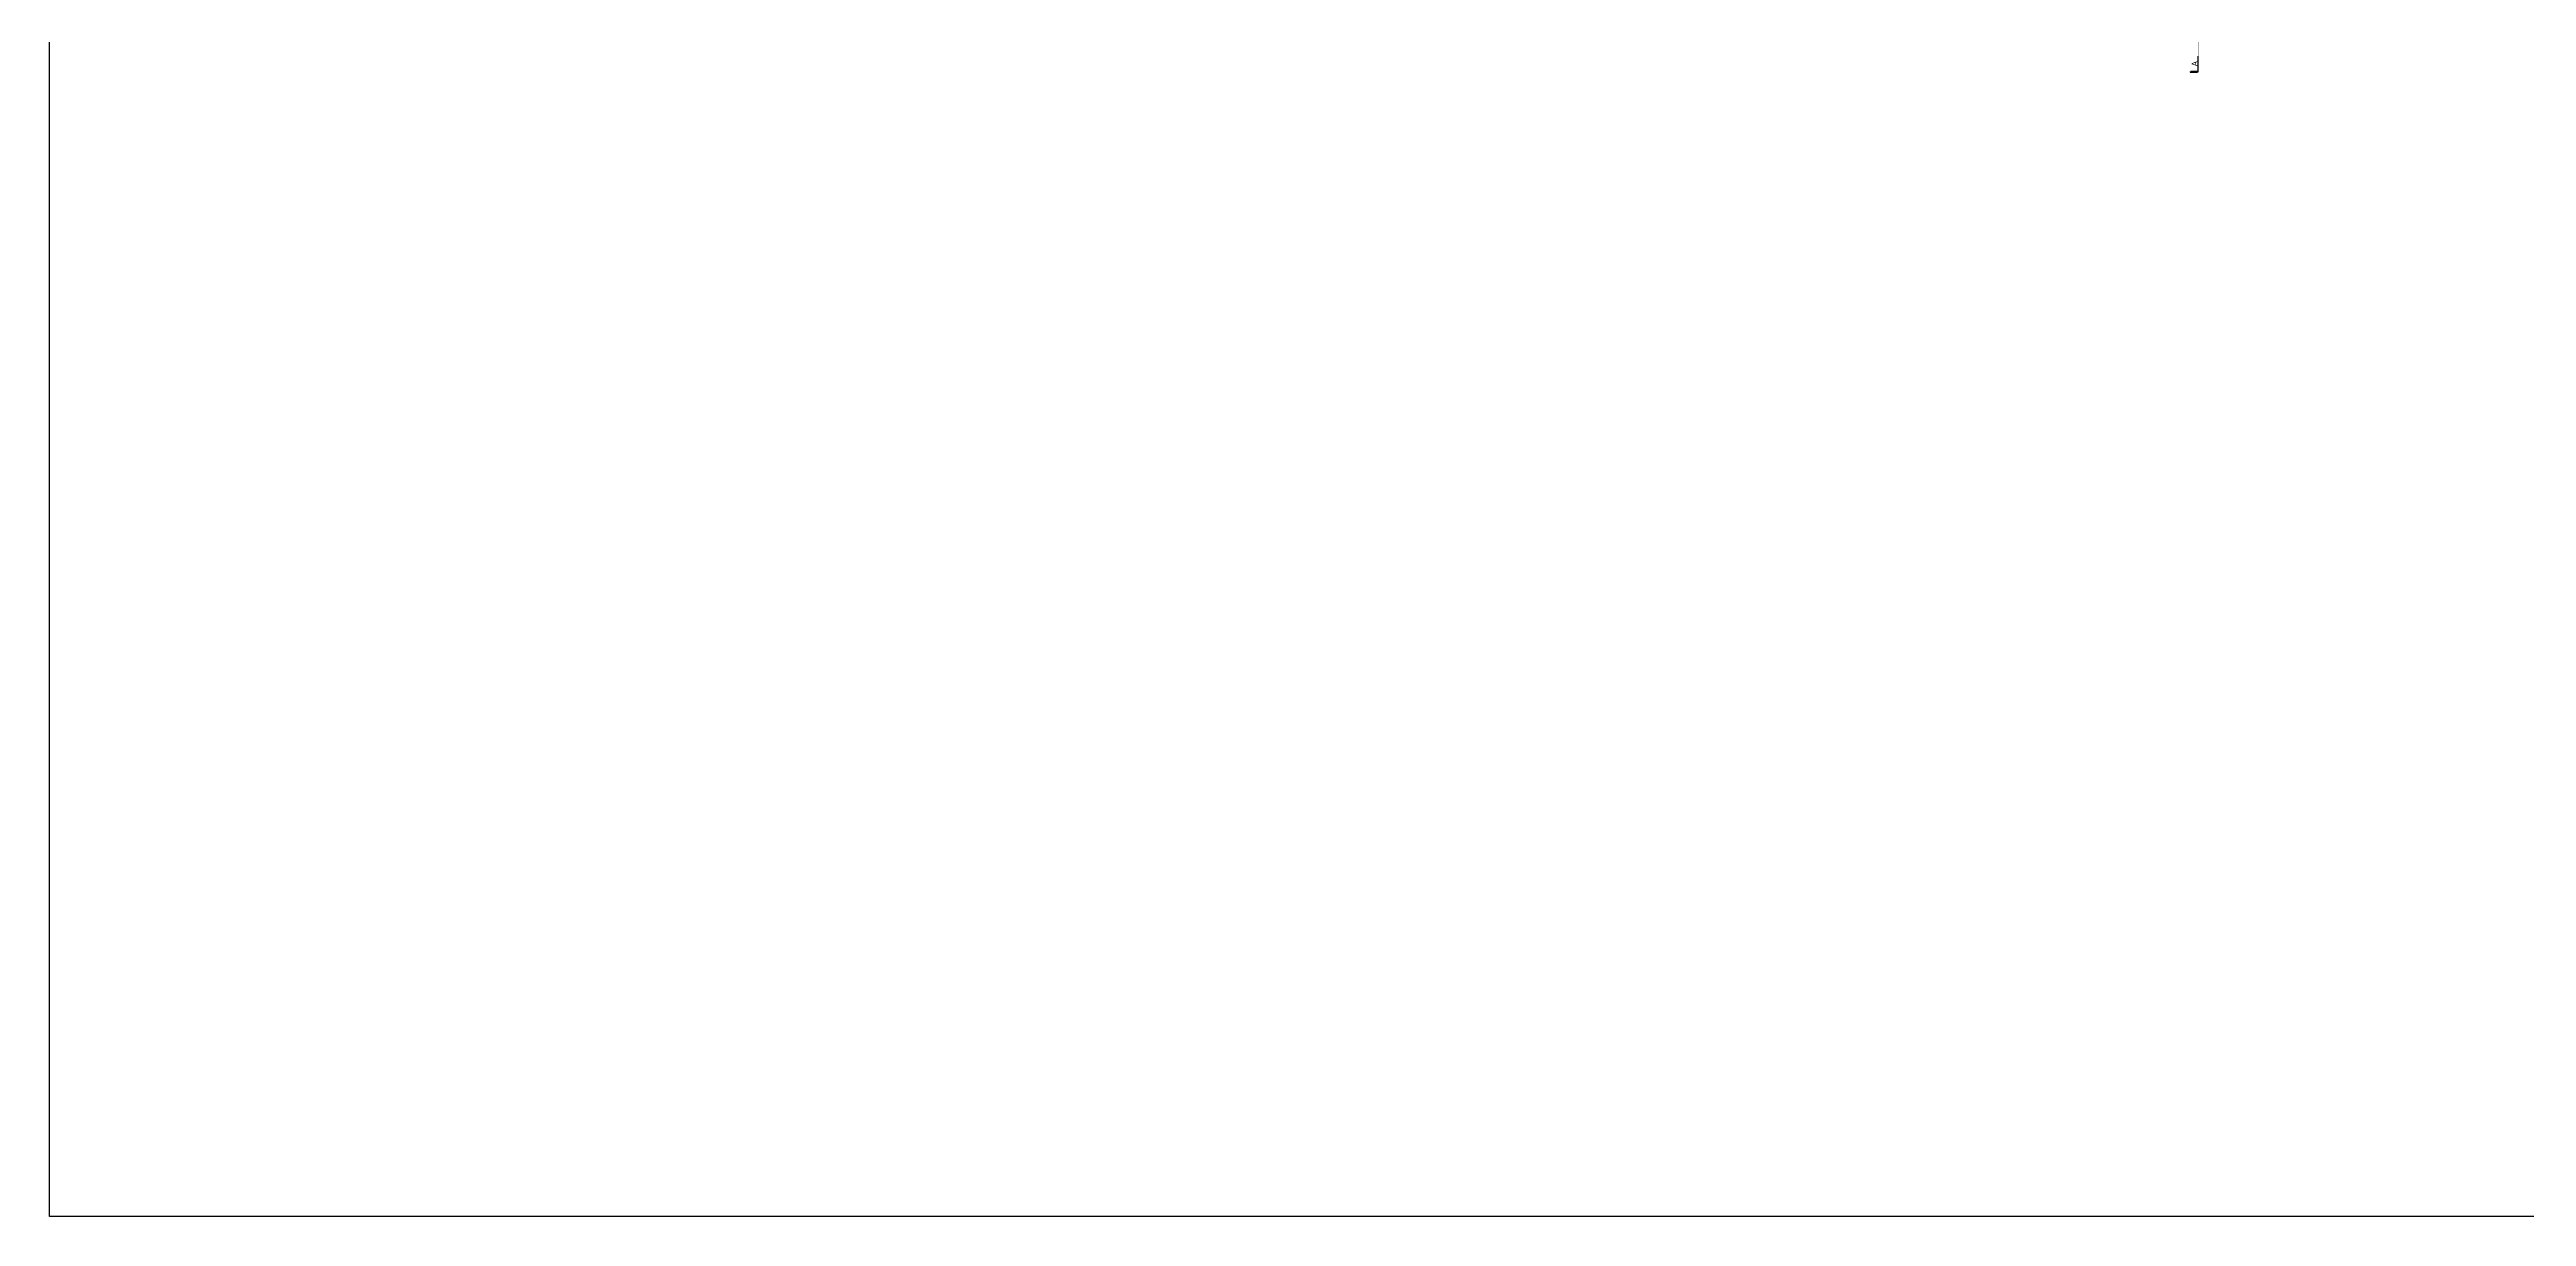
# Model space of a CAD drawing. Header units: metres. Extents: x 493 to 630, y -132 to -15.
# Drawn here: x 493.1 to 576, y -132.5 to -93.4 of the extents above; entities that cross this region are included whole.
import ezdxf

# ---------------------------------------------------------------- set-up
doc = ezdxf.new("R2010")
doc.units = ezdxf.units.M
doc.header["$MEASUREMENT"] = 0
doc.linetypes.add('HIDDEN', pattern=[0.375, 0.25, -0.125])
doc.linetypes.add('HIDDEN2', pattern=[0.1875, 0.125, -0.0625])
doc.layers.add('a_neplotabil', color=7, linetype='Continuous', plot=False)
doc.layers.add('a_punctat', color=40, linetype='HIDDEN2')
doc.layers.add('a_sectiuni', color=9, linetype='HIDDEN')
doc.styles.get("Standard").update_dxf_attribs({"font": 'ARIALN.TTF'})

# ---------------------------------------------------------------- blocks, each defined once
blk = doc.blocks.new('SECTIUNE')
at = {"layer": 'a_sectiuni'}
blk.add_hatch(color=256, dxfattribs=at).paths.add_polyline_path([(0, 0), (0.028, 0), (0.028, 0.273), (0, 0.273)])
blk.add_lwpolyline([(0, 0), (0.028, 0), (0.028, 0.273), (0, 0.273)], close=True, dxfattribs=at)
at = {"layer": 'a_sectiuni', "linetype": 'Continuous'}
blk.add_lwpolyline([(0, 0), (0.542, 0)], dxfattribs=at)

msp = doc.modelspace()

# ---------------------------------------------------------------- linework, layer by layer
at = {"layer": 'a_neplotabil', "ltscale": 0.3}
msp.add_lwpolyline([(493.1449, -15.4664), (630.4301, -15.4664), (630.4301, -132.4531), (493.1449, -132.4531)], close=True, dxfattribs=at)
at = {"layer": 'a_punctat', "color": 30, "ltscale": 0.9, "const_width": 0.01}
msp.add_lwpolyline([(565.0226, -93.6414), (565.0226, -26.404)], dxfattribs=at)

# ---------------------------------------------------------------- block references
at = {"layer": 'a_sectiuni', "rotation": 90}
msp.add_blockref('SECTIUNE', (565.0226, -94.183), dxfattribs=at)

# ---------------------------------------------------------------- texts
at = {"layer": 'a_sectiuni', "insert": (564.9971, -94.0172), "char_height": 0.2, "width": 0.210658, "attachment_point": 7, "rotation": 90}
msp.add_mtext('{\\W0.449813; }A', dxfattribs=at)

doc.saveas('drawing.dxf')
